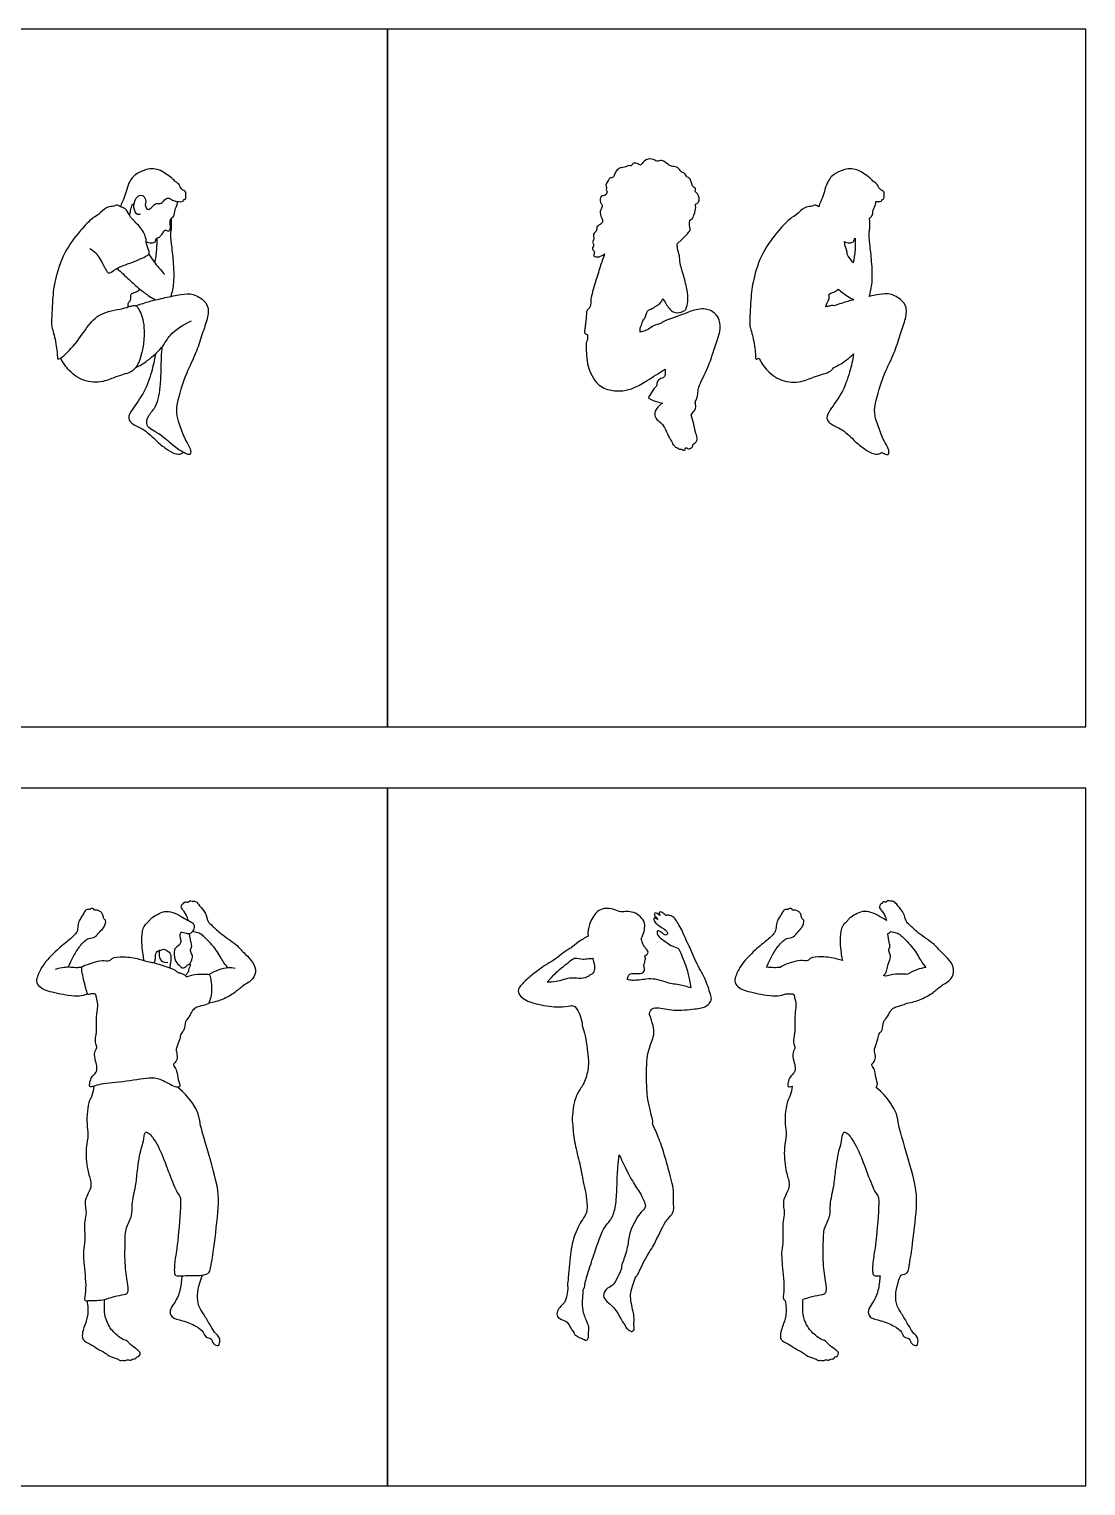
# Model space of a CAD drawing. Header units: millimetres. Extents: x 0 to 18.9, y 0.1 to 18.6.
# Drawn here: x 14.74 to 18.89, y 12.83 to 18.55 of the extents above; entities that cross this region are included whole.
import ezdxf

# ---------------------------------------------------------------- set-up
doc = ezdxf.new("R2010")
doc.units = ezdxf.units.MM
for name, color, linetype, true_color in [('AG-OUTLINE', 7, 'Continuous', 0x8000ff), ('AG-PEOPLE', 7, 'Continuous', 0x66ccff), ('X-VIEWPORT', 7, 'Continuous', 0xfb0280)]:
    doc.layers.add(name, color=color, linetype=linetype, true_color=true_color)

msp = doc.modelspace()

# ---------------------------------------------------------------- linework, layer by layer
at = {"layer": 'AG-OUTLINE'}
for points, knots in [([(17.3579, 17.8631), (17.3617, 17.8657), (17.3754, 17.8679), (17.3702, 17.9063), (17.3537, 17.9117), (17.3613, 17.9249), (17.3418, 17.9332), (17.3395, 17.9674), (17.3222, 17.9678), (17.3172, 17.987), (17.2986, 17.9887), (17.29, 18.0111), (17.2671, 18.01), (17.2515, 18.0172), (17.2256, 18.0411), (17.2065, 18.0279), (17.1874, 18.0453), (17.1557, 18.0379), (17.1425, 18.01), (17.1296, 18.0268), (17.1094, 18.0247), (17.1057, 18.0099), (17.0927, 18.0177), (17.0842, 18.0065), (17.0601, 18.0084), (17.047, 17.9951), (17.039, 17.9814), (17.0363, 17.9662), (17.0189, 17.968), (17.0151, 17.9533), (17.0016, 17.9386), (17.0108, 17.9289), (17.0044, 17.9201), (17.0131, 17.9121), (17.0049, 17.895), (16.9821, 17.8988), (16.9823, 17.869), (16.9937, 17.8608), (16.9876, 17.8424), (16.9807, 17.8347), (16.9879, 17.8102), (16.9943, 17.8003), (16.99, 17.7844), (16.9658, 17.776), (16.9741, 17.7595), (16.9506, 17.7468), (16.9632, 17.7259), (16.9491, 17.7135), (16.9615, 17.7029), (16.9482, 17.685), (16.9655, 17.6766), (16.9512, 17.6571), (16.9798, 17.6533), (16.9942, 17.6636), (17.0008, 17.6678)], [0, 0, 0, 0, 0.328765, 0.813826, 1.129203, 1.389846, 1.744844, 2.213719, 2.521904, 2.867338, 3.210061, 3.597467, 3.976726, 4.342022, 4.821957, 5.182589, 5.58308, 6.050551, 6.462927, 6.787433, 7.144842, 7.428497, 7.702739, 7.995297, 8.399585, 8.758865, 9.102775, 9.410469, 9.718557, 10.037087, 10.39807, 10.667968, 10.913835, 11.176874, 11.502611, 11.861131, 12.267133, 12.576075, 12.922428, 13.1966, 13.611489, 13.908826, 14.228042, 14.622784, 14.925845, 15.311062, 15.6844, 16.002151, 16.293092, 16.644179, 16.951478, 17.280163, 17.676123, 18.036481, 18.036481, 18.036481, 18.036481]), ([(18.0661, 17.8738), (18.0742, 17.8729), (18.0898, 17.8722), (18.0899, 17.8823), (18.1011, 17.8848), (18.097, 17.8969), (18.1022, 17.9137), (18.078, 17.9204), (18.0745, 17.9423), (18.0564, 17.9511), (18.0467, 17.9652), (18.0057, 17.9931), (17.9797, 18.003), (17.9482, 18.0024), (17.9082, 17.9869), (17.8733, 17.9559), (17.8598, 17.8907), (17.8445, 17.864), (17.843, 17.8563), (17.8421, 17.853)], [3.273855, 3.273855, 3.273855, 3.273855, 3.658823, 3.894523, 4.147403, 4.431919, 4.765466, 5.156751, 5.549389, 5.917651, 6.282201, 6.890368, 7.359033, 7.834906, 8.399204, 8.990162, 9.702008, 10.177475, 10.457793, 10.457793, 10.457793, 10.457793]), ([(18.0419, 17.8076), (18.0447, 17.8105), (18.0543, 17.817), (18.0541, 17.8407), (18.0661, 17.8617), (18.066, 17.87), (18.0661, 17.8738)], [3.7236, 3.7236, 3.7236, 3.7236, 4.005899, 4.432518, 4.859034, 5.155491, 5.155491, 5.155491, 5.155491]), ([(17.2864, 17.7067), (17.3389, 17.758), (17.3365, 17.7669), (17.332, 17.7925), (17.3369, 17.8023), (17.3464, 17.806), (17.3486, 17.8129), (17.359, 17.8377), (17.3588, 17.8543), (17.3579, 17.8631)], [5.611509, 5.611509, 5.611509, 5.611509, 6.204659, 7.084452, 7.63239, 8.144105, 8.590488, 9.466345, 10.351014, 10.351014, 10.351014, 10.351014]), ([(17.8421, 17.853), (17.8379, 17.8551), (17.8309, 17.8623), (17.8095, 17.8525), (17.785, 17.8538), (17.7553, 17.8203), (17.7296, 17.8092), (17.6807, 17.7565), (17.6175, 17.6758), (17.5833, 17.5658), (17.5744, 17.4941), (17.5706, 17.3955), (17.5706, 17.3844), (17.5875, 17.3306), (17.5942, 17.2732), (17.5937, 17.2515), (17.6026, 17.2553), (17.6074, 17.2585)], [7.499849, 7.499849, 7.499849, 7.499849, 7.81625, 8.212649, 8.642022, 9.202279, 9.666342, 10.384735, 11.288261, 12.208835, 12.997972, 13.831625, 14.131836, 14.772356, 15.469281, 15.805701, 16.065762, 16.065762, 16.065762, 16.065762]), ([(18.0406, 17.5008), (18.0457, 17.5185), (18.0547, 17.5548), (18.0507, 17.6386), (18.0431, 17.7033), (18.0379, 17.7512), (18.0434, 17.7648), (18.0425, 17.7898), (18.0419, 17.8076)], [0, 0, 0, 0, 0.700402, 1.557399, 2.343371, 2.966975, 3.337162, 3.864721, 3.864721, 3.864721, 3.864721]), ([(17.2298, 17.4925), (17.2335, 17.4858), (17.2461, 17.4634), (17.2647, 17.439), (17.2924, 17.4333), (17.3215, 17.4477), (17.3212, 17.4547), (17.3306, 17.4833), (17.325, 17.5311), (17.3103, 17.5864), (17.2952, 17.6317), (17.2964, 17.6591), (17.2858, 17.6892), (17.2863, 17.7009), (17.2864, 17.7067)], [-5.443737, -5.443737, -5.443737, -5.443737, -5.219509, -4.668421, -4.228258, -3.770704, -3.564431, -3.119732, -2.518292, -1.860367, -1.27633, -0.82762, -0.35688, 0, 0, 0, 0]), ([(17.9432, 17.7167), (17.9488, 17.713), (17.9609, 17.7088), (17.9827, 17.7139), (17.9795, 17.7249), (17.9854, 17.7302)], [0, 0, 0, 0, 0.432996, 0.844052, 1.169856, 1.169856, 1.169856, 1.169856]), ([(17.9533, 17.6667), (17.9555, 17.6781), (17.9457, 17.6952), (17.9439, 17.711), (17.9432, 17.7167)], [4.0054199, 4.0054199, 4.0054199, 4.0054199, 4.5599337, 4.8622324, 4.8622324, 4.8622324, 4.8622324]), ([(17.9854, 17.7302), (17.986, 17.7146), (17.9856, 17.6834), (17.9806, 17.6492), (17.9769, 17.6324)], [-1.225924, -1.225924, -1.225924, -1.225924, -0.628559, 0, 0, 0, 0]), ([(17.0008, 17.6678), (16.9945, 17.6508), (16.982, 17.6156), (16.9652, 17.5574), (16.9446, 17.4918), (16.9473, 17.4753), (16.9431, 17.4544), (16.929, 17.4471), (16.9305, 17.4305), (16.9248, 17.3955), (16.9248, 17.3785), (16.9192, 17.358), (16.9266, 17.3525), (16.9338, 17.3502)], [-10.786556, -10.786556, -10.786556, -10.786556, -10.156066, -9.467708, -8.773856, -8.423774, -8.049873, -7.736873, -7.403489, -6.895281, -6.52529, -6.163133, -5.833888, -5.833888, -5.833888, -5.833888]), ([(17.9769, 17.6324), (17.9756, 17.6341), (17.9658, 17.6471), (17.9596, 17.6567), (17.9533, 17.6667)], [-0.5965177, -0.5965177, -0.5965177, -0.5965177, -0.5201541, 0, 0, 0, 0]), ([(17.8701, 17.4597), (17.8729, 17.4752), (17.8811, 17.4835), (17.8839, 17.4959), (17.8795, 17.5126), (17.9032, 17.516), (17.9131, 17.5247), (17.9185, 17.5291)], [19.401243, 19.401243, 19.401243, 19.401243, 19.80646, 20.207642, 20.605822, 21.090532, 21.591951, 21.591951, 21.591951, 21.591951]), ([(17.9185, 17.5291), (17.931, 17.5186), (17.9537, 17.5012), (17.9711, 17.4916), (17.9796, 17.4873)], [1.363473, 1.363473, 1.363473, 1.363473, 1.952533, 2.422407, 2.422407, 2.422407, 2.422407]), ([(17.1406, 17.36), (17.1411, 17.3654), (17.1392, 17.3775), (17.1466, 17.3871), (17.1464, 17.3983), (17.1561, 17.4119), (17.1637, 17.4246), (17.1673, 17.4406), (17.1713, 17.4455), (17.1827, 17.4506), (17.2208, 17.4714), (17.2266, 17.4855), (17.2298, 17.4925)], [-3.367643, -3.367643, -3.367643, -3.367643, -3.054425, -2.757782, -2.481969, -2.139106, -1.798828, -1.46067, -1.260426, -0.964334, -0.408444, 0, 0, 0, 0]), ([(17.9025, 17.4635), (17.895, 17.466), (17.8836, 17.4625), (17.8746, 17.4611), (17.8701, 17.4597)], [-0.7408895, -0.7408895, -0.7408895, -0.7408895, -0.3573473, 0, 0, 0, 0]), ([(17.9796, 17.4873), (17.9699, 17.4849), (17.9573, 17.4816), (17.9201, 17.47), (17.9025, 17.4635)], [-1.088316, -1.088316, -1.088316, -1.088316, -0.655881, 0, 0, 0, 0]), ([(18.089, 16.8875), (18.0942, 16.8849), (18.0992, 16.8827), (18.1096, 16.8783), (18.1199, 16.8777), (18.1166, 16.9061), (18.0963, 16.9321), (18.0771, 16.9884), (18.0602, 17.0316), (18.0616, 17.0818), (18.0984, 17.1996), (18.1388, 17.2742), (18.1599, 17.3448), (18.1818, 17.4053), (18.1912, 17.4584), (18.164, 17.4925), (18.1167, 17.5159), (18.0699, 17.5058), (18.0531, 17.5033), (18.0406, 17.5008)], [-11.20108, -11.20108, -11.20108, -11.20108, -10.948134, -10.948134, -10.674189, -10.267626, -9.750412, -9.077856, -8.489209, -7.880687, -6.913996, -6.090306, -5.34949, -4.641611, -4.02402, -3.474289, -2.84878, -2.265547, -1.779124, -1.779124, -1.779124, -1.779124]), ([(17.3414, 17.0354), (17.353, 17.0501), (17.364, 17.0664), (17.3538, 17.0825), (17.3634, 17.0971), (17.3681, 17.1249), (17.3676, 17.1459), (17.4123, 17.2274), (17.4348, 17.3071), (17.4558, 17.3604), (17.455, 17.4081), (17.4348, 17.4375), (17.3896, 17.4586), (17.3312, 17.44), (17.2986, 17.4252), (17.2349, 17.4053), (17.2219, 17.3933), (17.2012, 17.3896), (17.1787, 17.3771), (17.1638, 17.3655), (17.1406, 17.36)], [-9.991344, -9.991344, -9.991344, -9.991344, -9.511606, -9.15201, -8.785975, -8.311889, -7.894396, -7.029175, -6.167367, -5.478992, -4.86919, -4.342034, -3.716789, -3.023015, -2.439692, -1.707914, -1.325983, -0.925124, -0.448792, 0, 0, 0, 0]), ([(16.9334, 17.3317), (16.9308, 17.3253), (16.9259, 17.3118), (16.9301, 17.276), (16.9303, 17.2347), (16.9618, 17.156), (17.018, 17.1302), (17.072, 17.1273), (17.1191, 17.1405), (17.167, 17.169), (17.2158, 17.2003), (17.2385, 17.2153)], [-7.953838, -7.953838, -7.953838, -7.953838, -7.566074, -7.068753, -6.507756, -5.741914, -5.085005, -4.466055, -3.881679, -3.225783, -2.493139, -2.493139, -2.493139, -2.493139]), ([(16.9338, 17.3502), (16.9335, 17.3452), (16.9333, 17.3395), (16.9333, 17.3325), (16.9334, 17.3317)], [-2.4104116, -2.4104116, -2.4104116, -2.4104116, -2.1189443, -2.0816111, -2.0816111, -2.0816111, -2.0816111]), ([(17.6074, 17.2585), (17.6156, 17.2404), (17.6376, 17.206), (17.7036, 17.1595), (17.7808, 17.1643), (17.8278, 17.1872), (17.8603, 17.1953), (17.8851, 17.2034), (17.8975, 17.2158), (17.9014, 17.221)], [-7.271915, -7.271915, -7.271915, -7.271915, -6.595796, -5.828667, -5.073229, -4.445506, -3.945981, -3.459084, -3.211404, -3.211404, -3.211404, -3.211404]), ([(17.9789, 17.2747), (17.9754, 17.2504), (17.9645, 17.2019), (17.9349, 17.1169), (17.8815, 17.0512), (17.8671, 17.0115), (17.9131, 16.9863), (17.9425, 16.9736), (17.9919, 16.9231), (18.0283, 16.896), (18.0672, 16.8748), (18.0827, 16.8836), (18.089, 16.8875)], [0, 0, 0, 0, 0.750621, 1.586147, 2.393869, 2.895234, 3.472183, 3.991524, 4.711351, 5.325856, 5.87691, 6.290757, 6.290757, 6.290757, 6.290757]), ([(17.9014, 17.221), (17.9174, 17.2287), (17.9387, 17.2402), (17.9684, 17.2649), (17.9789, 17.2747)], [0, 0, 0, 0, 0.638278, 1.024016, 1.024016, 1.024016, 1.024016]), ([(17.2385, 17.2153), (17.2382, 17.2114), (17.2377, 17.2034), (17.2392, 17.1941), (17.2351, 17.181), (17.2164, 17.1774), (17.2054, 17.163), (17.2065, 17.1482), (17.1932, 17.1394), (17.1778, 17.11), (17.171, 17.1021), (17.1842, 17.0934), (17.2116, 17.0846), (17.2249, 17.0818), (17.2284, 17.0812)], [-4.168052, -4.168052, -4.168052, -4.168052, -3.874511, -3.609894, -3.318633, -2.957502, -2.606836, -2.300577, -1.966306, -1.470576, -1.231662, -0.933423, -0.419637, -0.230839, -0.230839, -0.230839, -0.230839]), ([(17.2284, 17.0812), (17.2214, 17.077), (17.2092, 17.0661), (17.1951, 17.0454), (17.2001, 17.0182), (17.221, 17.0065), (17.2379, 16.9856), (17.2499, 16.9517), (17.2663, 16.9273), (17.2686, 16.9168), (17.2755, 16.9144), (17.2789, 16.9064), (17.2892, 16.9063), (17.2948, 16.8977), (17.3033, 16.9027), (17.3071, 16.8941), (17.3189, 16.8983), (17.3158, 16.9043), (17.3246, 16.9065), (17.3277, 16.8989), (17.3478, 16.9069), (17.3474, 16.9154), (17.3473, 16.919)], [0, 0, 0, 0, 0.422942, 0.842025, 1.261537, 1.667877, 2.105427, 2.626789, 3.089254, 3.349811, 3.563328, 3.800202, 4.060601, 4.310418, 4.53626, 4.764523, 5.021271, 5.199182, 5.411588, 5.6227, 5.978897, 6.26194, 6.26194, 6.26194, 6.26194]), ([(17.3473, 16.919), (17.3611, 16.9255), (17.3677, 16.9402), (17.358, 16.9627), (17.3511, 16.9989), (17.3446, 17.023), (17.3414, 17.0354)], [-2.128225, -2.128225, -2.128225, -2.128225, -1.700763, -1.215246, -0.613672, 0, 0, 0, 0]), ([(18.1882, 14.7223), (18.2075, 14.7253), (18.2448, 14.736), (18.2921, 14.7628), (18.3221, 14.7924), (18.3646, 14.8134), (18.3775, 14.8556), (18.3558, 14.8935), (18.3246, 14.9209), (18.2969, 14.9555), (18.2339, 14.9954), (18.2002, 15.0293), (18.1829, 15.0441), (18.1785, 15.0776), (18.1531, 15.1039), (18.1377, 15.1258), (18.1243, 15.1223), (18.1132, 15.1278), (18.1069, 15.1169), (18.0944, 15.1237), (18.0905, 15.1135), (18.084, 15.1122), (18.079, 15.101), (18.0837, 15.0926), (18.1022, 15.0694), (18.1066, 15.0548), (18.1086, 15.0471)], [-7.16888, -7.16888, -7.16888, -7.16888, -6.728238, -6.309655, -5.93787, -5.552178, -5.201817, -4.838607, -4.472837, -4.091838, -3.593187, -3.198613, -2.937722, -2.621812, -2.270308, -1.98984, -1.790886, -1.605597, -1.431014, -1.242768, -1.08032, -0.936555, -0.754574, -0.583329, -0.277224, 0, 0, 0, 0]), ([(17.1449, 14.9758), (17.155, 14.9963), (17.1626, 15.029), (17.1488, 15.0577), (17.1255, 15.0755), (17.1169, 15.078), (17.1127, 15.0791), (17.105, 15.0811), (17.0891, 15.0848), (17.0628, 15.0779), (17.0384, 15.0939), (16.9978, 15.0965), (16.9677, 15.0843), (16.9384, 15.0356), (16.9346, 15.0023), (16.9357, 14.9857)], [-20.912155, -20.912155, -20.912155, -20.912155, -20.50325, -20.175998, -19.865485, -19.653161, -19.653161, -19.653161, -19.363507, -19.067611, -18.754948, -18.387066, -18.058549, -17.611499, -17.257025, -17.257025, -17.257025, -17.257025]), ([(17.1769, 14.6768), (17.1771, 14.6836), (17.181, 14.6997), (17.2102, 14.708), (17.2735, 14.6903), (17.3529, 14.6992), (17.4017, 14.7061), (17.4238, 14.7349), (17.4157, 14.7593), (17.3961, 14.8236), (17.3583, 14.8812), (17.3329, 14.9525), (17.3205, 14.9666), (17.3117, 14.9994), (17.2833, 15.0456), (17.2719, 15.0623), (17.2547, 15.0673), (17.2505, 15.0691), (17.2448, 15.0687), (17.2425, 15.0665), (17.2372, 15.0719), (17.2241, 15.0801), (17.2205, 15.0821), (17.2143, 15.0793), (17.2146, 15.0743), (17.22, 15.0651), (17.2125, 15.0706), (17.202, 15.0807), (17.195, 15.0733), (17.1964, 15.0665), (17.2086, 15.0548), (17.2116, 15.0494), (17.2022, 15.056), (17.1955, 15.0601), (17.1934, 15.0498), (17.1982, 15.0409), (17.2102, 15.0284), (17.2381, 15.0125), (17.2497, 14.9993), (17.247, 14.9926), (17.2392, 14.9882), (17.2298, 14.9964), (17.2159, 15.0068), (17.2069, 15.0079), (17.2052, 14.9929), (17.2244, 14.9739), (17.2432, 14.9631), (17.2594, 14.9477), (17.2907, 14.9401), (17.2976, 14.9243), (17.3249, 14.8589), (17.3334, 14.8177), (17.3382, 14.7929), (17.3398, 14.7826)], [0, 0, 0, 0, 0.263263, 0.555076, 1.025169, 1.552899, 1.955737, 2.271337, 2.551966, 3.019254, 3.526201, 4.01814, 4.262174, 4.595468, 5.026328, 5.289301, 5.520855, 5.648507, 5.780157, 5.869846, 6.020005, 6.251559, 6.368163, 6.503764, 6.631523, 6.787599, 6.921878, 7.138914, 7.291334, 7.437686, 7.682381, 7.779357, 7.95451, 8.101609, 8.259618, 8.441752, 8.682879, 9.019029, 9.249425, 9.386389, 9.541807, 9.740296, 9.987485, 10.134647, 10.326549, 10.62502, 10.898498, 11.174502, 11.488071, 11.722805, 12.205673, 12.610455, 12.897442, 12.897442, 12.897442, 12.897442]), ([(17.637, 14.8636), (17.6414, 14.8741), (17.6513, 14.8951), (17.6727, 14.9365), (17.703, 14.9705), (17.7171, 14.9769), (17.7437, 14.9807), (17.7597, 15.0033), (17.7779, 15.0204), (17.7826, 15.0363), (17.7851, 15.0471), (17.7794, 15.052), (17.7758, 15.0544), (17.7729, 15.0696), (17.7674, 15.0793), (17.7574, 15.0867), (17.7464, 15.0888), (17.7399, 15.0861), (17.7374, 15.094), (17.7266, 15.0966), (17.7219, 15.0893), (17.7124, 15.0928), (17.7016, 15.0858), (17.6953, 15.0708), (17.6852, 15.0565), (17.6754, 15.0393), (17.6739, 15.0139), (17.6714, 15.0003), (17.6383, 14.9682), (17.5918, 14.9336), (17.5335, 14.8719), (17.5152, 14.8283), (17.5085, 14.8025), (17.5321, 14.7798), (17.5563, 14.7694), (17.6372, 14.7528), (17.6797, 14.7497), (17.7025, 14.7556), (17.7127, 14.7593)], [0, 0, 0, 0, 0.33156, 0.725956, 1.103378, 1.326811, 1.61226, 1.910571, 2.194644, 2.423723, 2.602357, 2.745413, 2.862826, 3.07898, 3.272646, 3.47139, 3.663526, 3.796958, 3.942903, 4.119436, 4.270869, 4.439302, 4.63424, 4.861209, 5.099157, 5.353762, 5.632478, 5.837686, 6.20686, 6.659513, 7.184702, 7.572564, 7.843324, 8.144343, 8.448784, 8.968802, 9.354566, 9.681914, 9.681914, 9.681914, 9.681914]), ([(18.1086, 15.0471), (18.0914, 15.056), (18.0738, 15.0693), (18.038, 15.0828), (18.0066, 15.0849), (17.959, 15.0561), (17.9547, 15.0443), (17.9364, 15.0311), (17.9221, 14.9935), (17.9296, 14.913), (17.9335, 14.8979), (17.9353, 14.8901)], [-3.097512, -3.097512, -3.097512, -3.097512, -2.758859, -2.400553, -2.060759, -1.636113, -1.433247, -1.175585, -0.804716, -0.286573, 0, 0, 0, 0]), ([(18.1134, 14.9951), (18.114, 14.9953), (18.1181, 14.9967), (18.122, 15.0003), (18.1247, 15.0042)], [-4.0292154, -4.0292154, -4.0292154, -4.0292154, -3.9989182, -3.8091331, -3.8091331, -3.8091331, -3.8091331]), ([(18.1247, 15.0042), (18.1287, 15.0035), (18.1363, 15.0017), (18.1572, 14.9963), (18.1699, 14.9834), (18.216, 14.9405), (18.242, 14.8883), (18.2561, 14.871), (18.2626, 14.8625)], [-1.912211, -1.912211, -1.912211, -1.912211, -1.712188, -1.455507, -1.212663, -0.761988, -0.322538, 0, 0, 0, 0]), ([(16.9357, 14.9857), (16.9235, 14.9791), (16.8936, 14.9621), (16.8716, 14.94), (16.8542, 14.9341), (16.8216, 14.9063), (16.7987, 14.8902)], [-4.942128, -4.942128, -4.942128, -4.942128, -4.591894, -4.255164, -4.008615, -3.531024, -3.531024, -3.531024, -3.531024]), ([(17.0906, 14.8154), (17.0907, 14.8205), (17.0943, 14.8303), (17.1019, 14.8405), (17.1267, 14.8385), (17.155, 14.838), (17.1596, 14.8603), (17.1521, 14.871), (17.1603, 14.8822), (17.1574, 14.888), (17.1634, 14.8969), (17.159, 14.9029), (17.1588, 14.9103), (17.1668, 14.9133), (17.1719, 14.9187), (17.1713, 14.9272), (17.1649, 14.9342), (17.1582, 14.9448), (17.1491, 14.9549), (17.1477, 14.9658), (17.1449, 14.9758)], [0, 0, 0, 0, 0.236361, 0.436456, 0.734617, 1.042361, 1.296789, 1.507097, 1.712212, 1.858148, 2.040757, 2.198797, 2.348432, 2.516911, 2.677552, 2.843059, 3.02702, 3.241397, 3.466277, 3.692841, 3.692841, 3.692841, 3.692841]), ([(18.1146, 14.8761), (18.1273, 14.9044), (18.1229, 14.9115), (18.1163, 14.9282), (18.1173, 14.9359), (18.1221, 14.9427), (18.1215, 14.9525), (18.1167, 14.9697), (18.1152, 14.9809), (18.1134, 14.9951)], [0, 0, 0, 0, 0.335993, 0.740441, 1.001464, 1.264519, 1.558662, 1.966819, 2.359966, 2.359966, 2.359966, 2.359966]), ([(16.7987, 14.8902), (16.7773, 14.8778), (16.7361, 14.85), (16.701, 14.8221), (16.6655, 14.7887), (16.6581, 14.7654), (16.6796, 14.7357), (16.7411, 14.716), (16.8197, 14.7039), (16.8648, 14.713), (16.8866, 14.7132), (16.906, 14.6713), (16.9105, 14.6537), (16.9122, 14.6439)], [-4.196143, -4.196143, -4.196143, -4.196143, -3.704909, -3.30317, -2.906371, -2.640091, -2.318434, -1.850569, -1.323272, -0.937247, -0.691845, -0.316738, 0, 0, 0, 0]), ([(16.7756, 14.8048), (16.7782, 14.8079), (16.7905, 14.822), (16.8142, 14.8488), (16.8705, 14.8919), (16.8843, 14.9022), (16.9152, 14.8933), (16.9355, 14.8981), (16.948, 14.8985), (16.9541, 14.8991)], [-12.721601, -12.721601, -12.721601, -12.721601, -12.610455, -12.205673, -11.722805, -11.488071, -11.174502, -10.898498, -10.682575, -10.682575, -10.682575, -10.682575]), ([(16.9541, 14.8991), (16.9554, 14.8942), (16.9603, 14.8761), (16.9631, 14.859), (16.9548, 14.8336), (16.9361, 14.8321), (16.9393, 14.8288)], [-16.709706, -16.709706, -16.709706, -16.709706, -16.593233, -16.246415, -15.9309, -15.674853, -15.674853, -15.674853, -15.674853]), ([(17.9353, 14.8901), (17.9288, 14.8919), (17.903, 14.8991), (17.8579, 14.9075), (17.8074, 14.9023), (17.8009, 14.8862), (17.767, 14.8924), (17.7371, 14.8836), (17.7025, 14.872), (17.6902, 14.8632)], [0.453622, 0.453622, 0.453622, 0.453622, 0.635372, 1.115136, 1.531572, 1.748597, 2.081204, 2.449068, 2.847382, 2.847382, 2.847382, 2.847382]), ([(17.6902, 14.8632), (17.6823, 14.8623), (17.6667, 14.861), (17.6482, 14.8631), (17.637, 14.8636)], [0, 0, 0, 0, 0.3038452, 0.6197223, 0.6197223, 0.6197223, 0.6197223]), ([(18.097, 14.831), (18.1004, 14.8338), (18.106, 14.841), (18.1089, 14.8479), (18.1096, 14.8589), (18.1137, 14.8654), (18.1146, 14.8761)], [-7.934869, -7.934869, -7.934869, -7.934869, -7.678674, -7.4884309, -7.2635846, -7.0239446, -7.0239446, -7.0239446, -7.0239446]), ([(18.1895, 14.835), (18.1809, 14.8374), (18.172, 14.8351), (18.1337, 14.8388), (18.1049, 14.8261), (18.097, 14.831)], [17.120472, 17.120472, 17.120472, 17.120472, 17.366552, 17.849666, 18.283559, 18.283559, 18.283559, 18.283559]), ([(18.2626, 14.8625), (18.2517, 14.8613), (18.2245, 14.8544), (18.2013, 14.8427), (18.1895, 14.835)], [-0.6985839, -0.6985839, -0.6985839, -0.6985839, -0.372697, 0, 0, 0, 0]), ([(16.9393, 14.8288), (16.9295, 14.8241), (16.9075, 14.8152), (16.8689, 14.8269), (16.8136, 14.8045), (16.7862, 14.8049), (16.7756, 14.8048)], [-2.148205, -2.148205, -2.148205, -2.148205, -1.81689, -1.45541, -1.001882, -0.689794, -0.689794, -0.689794, -0.689794]), ([(17.3398, 14.7826), (17.3262, 14.7869), (17.2938, 14.7964), (17.2657, 14.7971), (17.2385, 14.8063), (17.1993, 14.8183), (17.1652, 14.818), (17.1151, 14.8096), (17.0966, 14.8136), (17.0906, 14.8154)], [-2.474601, -2.474601, -2.474601, -2.474601, -2.074134, -1.765436, -1.456975, -1.090769, -0.742875, -0.31513, -0.104216, -0.104216, -0.104216, -0.104216]), ([(17.7127, 14.7593), (17.727, 14.7588), (17.7353, 14.7606), (17.7453, 14.7582), (17.747, 14.7433), (17.7541, 14.7175), (17.7508, 14.6965), (17.7462, 14.6585), (17.7493, 14.6099), (17.7445, 14.5955), (17.7415, 14.5619), (17.7526, 14.548), (17.7361, 14.5282), (17.744, 14.4945), (17.7508, 14.4707), (17.7482, 14.4484), (17.727, 14.4336), (17.7222, 14.4121), (17.7178, 14.3912), (17.7296, 14.3938), (17.7374, 14.396)], [3.769466, 3.769466, 3.769466, 3.769466, 3.985229, 4.16066, 4.379209, 4.687454, 4.960216, 5.335156, 5.745075, 5.987571, 6.322355, 6.554879, 6.830046, 7.175464, 7.476789, 7.744001, 8.037938, 8.323897, 8.55892, 8.785067, 8.785067, 8.785067, 8.785067]), ([(18.0677, 14.3916), (18.0762, 14.4012), (18.0655, 14.4239), (18.0654, 14.4545), (18.0534, 14.4727), (18.0478, 14.4831), (18.0586, 14.4893), (18.0679, 14.5086), (18.0603, 14.5329), (18.0616, 14.5501), (18.0765, 14.5814), (18.0771, 14.6035), (18.0952, 14.6153), (18.0935, 14.652), (18.1097, 14.663), (18.1212, 14.6896), (18.1343, 14.7037), (18.15, 14.7095), (18.1748, 14.7157), (18.1882, 14.7223)], [11.13365, 11.13365, 11.13365, 11.13365, 11.45019, 11.793989, 12.072923, 12.25527, 12.447512, 12.719919, 13.016208, 13.266871, 13.618765, 13.894212, 14.157463, 14.501123, 14.763322, 15.083718, 15.342911, 15.598452, 15.946515, 15.946515, 15.946515, 15.946515]), ([(17.1887, 14.2494), (17.192, 14.2562), (17.1859, 14.2749), (17.1655, 14.3584), (17.1662, 14.4273), (17.1647, 14.5288), (17.1949, 14.5874), (17.1952, 14.6246), (17.1833, 14.6611), (17.1777, 14.6773), (17.1769, 14.6768)], [7.185012, 7.185012, 7.185012, 7.185012, 7.449211, 8.004097, 8.527299, 9.12903, 9.611011, 9.97118, 10.357519, 10.577273, 10.577273, 10.577273, 10.577273]), ([(16.9122, 14.6439), (16.9112, 14.6321), (16.9233, 14.6131), (16.9362, 14.5174), (16.9391, 14.4755), (16.9249, 14.4122), (16.8977, 14.376), (16.8781, 14.3347), (16.8714, 14.2621), (16.8754, 14.2431)], [1.637098, 1.637098, 1.637098, 1.637098, 1.954894, 2.581485, 3.021908, 3.522362, 3.946817, 4.400284, 4.979793, 4.979793, 4.979793, 4.979793]), ([(17.7374, 14.396), (17.7364, 14.3838), (17.7313, 14.3589), (17.7189, 14.34), (17.7106, 14.2962), (17.7085, 14.2478), (17.7177, 14.203), (17.7034, 14.1539), (17.7096, 14.0675), (17.7269, 14.0221), (17.7265, 13.9904), (17.6954, 13.9454), (17.7109, 13.8968), (17.6977, 13.867), (17.7041, 13.7896), (17.6945, 13.7493), (17.6979, 13.6925), (17.7102, 13.5955), (17.6985, 13.5598), (17.7098, 13.553)], [0.009023, 0.009023, 0.009023, 0.009023, 0.36127, 0.642556, 1.028375, 1.44436, 1.832673, 2.253796, 2.80225, 3.21034, 3.52855, 3.951424, 4.351085, 4.687092, 5.196965, 5.578315, 6.020948, 6.618869, 6.968179, 6.968179, 6.968179, 6.968179]), ([(18.1641, 13.6538), (18.1761, 13.6554), (18.1939, 13.6614), (18.1963, 13.6892), (18.2049, 13.725), (18.23, 13.9332), (18.2271, 14.0031), (18.155, 14.2382), (18.1512, 14.3187), (18.0827, 14.3787), (18.0677, 14.3916)], [17.298772, 17.298772, 17.298772, 17.298772, 17.603877, 17.899807, 18.262212, 18.682537, 19.180986, 19.578931, 19.93331, 22.533423, 22.533423, 22.533423, 22.533423]), ([(16.8754, 14.2431), (16.8771, 14.2182), (16.8821, 14.1684), (16.9045, 14.0925), (16.9158, 14.0207), (16.9281, 13.9771), (16.9324, 13.9272), (16.9314, 13.8959), (16.911, 13.8711), (16.8762, 13.8028), (16.8644, 13.7278), (16.8576, 13.6304), (16.8535, 13.612), (16.8565, 13.6073)], [0, 0, 0, 0, 0.509927, 1.038788, 1.538612, 1.939394, 2.353703, 2.672633, 2.996566, 3.501103, 4.041872, 4.623313, 4.868941, 4.868941, 4.868941, 4.868941]), ([(17.1234, 13.6485), (17.1284, 13.6498), (17.1326, 13.6609), (17.1684, 13.7355), (17.1973, 13.7709), (17.2352, 13.8652), (17.2661, 13.8895), (17.2749, 13.9154), (17.2689, 13.9516), (17.2743, 13.988), (17.2516, 14.0704), (17.2271, 14.1592), (17.2008, 14.2218), (17.1927, 14.2406), (17.1887, 14.2494)], [5.931578, 5.931578, 5.931578, 5.931578, 6.137549, 6.656764, 7.089203, 7.665711, 8.027915, 8.316703, 8.661786, 9.014075, 9.548391, 10.128133, 10.601292, 10.916263, 10.916263, 10.916263, 10.916263]), ([(17.7802, 13.5584), (17.7932, 13.5615), (17.8167, 13.5712), (17.8555, 13.5764), (17.8737, 13.5831), (17.8718, 13.6186), (17.8576, 13.6912), (17.8605, 13.7783), (17.86, 13.839), (17.8908, 13.8876), (17.8837, 13.9316), (17.9036, 14.0052), (17.9067, 14.0612), (17.9212, 14.1499), (17.9326, 14.1743), (17.9362, 14.2285), (17.9915, 14.1777), (18.0298, 14.0546), (18.0678, 13.9686), (18.082, 13.9599), (18.0661, 13.7632), (18.0555, 13.7213), (18.0517, 13.6645), (18.0576, 13.65), (18.0723, 13.6506), (18.083, 13.651)], [7.532966, 7.532966, 7.532966, 7.532966, 7.857814, 8.22601, 8.451585, 8.764299, 9.268614, 9.812835, 10.260283, 10.67692, 11.056996, 11.547833, 12.003007, 12.541508, 12.835909, 13.098657, 13.446707, 14.451436, 14.92314, 15.114982, 15.43301, 15.836121, 16.265604, 16.465184, 16.72933, 16.72933, 16.72933, 16.72933]), ([(16.9175, 13.5993), (16.9223, 13.6025), (16.9225, 13.6201), (16.9406, 13.6809), (16.9648, 13.7509), (16.9923, 13.834), (17.0168, 13.8617), (17.0306, 13.8766), (17.0467, 13.9284), (17.0492, 13.9971), (17.0518, 14.0777), (17.0556, 14.1099), (17.0576, 14.1258)], [5.497756, 5.497756, 5.497756, 5.497756, 5.737244, 6.203327, 6.731872, 7.280686, 7.625426, 7.880373, 8.298825, 8.801887, 9.327956, 9.736578, 9.736578, 9.736578, 9.736578]), ([(17.0576, 14.1258), (17.0592, 14.1229), (17.0727, 14.0973), (17.1027, 14.0294), (17.1378, 13.9828), (17.1543, 13.9478), (17.1634, 13.9262), (17.1552, 13.91), (17.1359, 13.8961), (17.0963, 13.8242), (17.0942, 13.7736), (17.0764, 13.7121), (17.0658, 13.6901), (17.0671, 13.6797)], [1.048736, 1.048736, 1.048736, 1.048736, 1.127327, 1.705998, 2.16658, 2.52932, 2.804335, 3.033544, 3.319672, 3.843179, 4.283144, 4.754552, 5.06659, 5.06659, 5.06659, 5.06659]), ([(17.0671, 13.6797), (17.0628, 13.6678), (17.0521, 13.6461), (17.0338, 13.6088), (17.0044, 13.6016), (16.9919, 13.5707), (17.0097, 13.5481), (17.038, 13.5286), (17.0595, 13.4926), (17.07, 13.4707), (17.0827, 13.4543), (17.0857, 13.4447), (17.1018, 13.4337), (17.1074, 13.4311), (17.1185, 13.4373), (17.1146, 13.4589), (17.1182, 13.4921), (17.1099, 13.5173), (17.1038, 13.5539), (17.1007, 13.5833), (17.1135, 13.6189), (17.1197, 13.6386), (17.1234, 13.6485)], [0, 0, 0, 0, 0.357207, 0.720173, 1.027109, 1.331337, 1.625381, 1.969672, 2.343254, 2.635156, 2.889857, 3.077452, 3.326632, 3.467966, 3.644585, 3.906235, 4.24222, 4.544497, 4.894419, 5.212196, 5.56328, 5.890136, 5.890136, 5.890136, 5.890136]), ([(18.083, 13.651), (18.0825, 13.6425), (18.0797, 13.6154), (18.0721, 13.575), (18.0522, 13.5416), (18.0328, 13.5161), (18.041, 13.4841), (18.0877, 13.475), (18.138, 13.4556), (18.1689, 13.4315), (18.1738, 13.4075), (18.202, 13.4069), (18.2025, 13.3821), (18.2269, 13.3737), (18.2297, 13.3831), (18.235, 13.4028), (18.2228, 13.4174), (18.2106, 13.4294), (18.1905, 13.4626), (18.1685, 13.5022), (18.147, 13.5317), (18.1423, 13.5777), (18.1495, 13.6136), (18.1603, 13.6437), (18.1641, 13.6538)], [0.262357, 0.262357, 0.262357, 0.262357, 0.450313, 0.865319, 1.223323, 1.540282, 1.831225, 2.215345, 2.649088, 3.000934, 3.262784, 3.529723, 3.792434, 4.049263, 4.203798, 4.457382, 4.69786, 4.934911, 5.291338, 5.684637, 6.028609, 6.410882, 6.832983, 7.059971, 7.059971, 7.059971, 7.059971]), ([(16.8565, 13.6073), (16.8564, 13.5964), (16.8533, 13.575), (16.8454, 13.5446), (16.8231, 13.5281), (16.8117, 13.5071), (16.815, 13.4834), (16.8466, 13.4748), (16.86, 13.4624), (16.8709, 13.4384), (16.8774, 13.4329), (16.8811, 13.423), (16.8849, 13.417), (16.893, 13.4143), (16.8963, 13.41), (16.9008, 13.4075), (16.9164, 13.4026), (16.9231, 13.3976), (16.934, 13.3976), (16.938, 13.4105), (16.9378, 13.4367), (16.9393, 13.4548), (16.926, 13.4776), (16.9122, 13.5237), (16.9148, 13.5622), (16.9161, 13.5872), (16.9175, 13.5993)], [0, 0, 0, 0, 0.33291, 0.652216, 0.952995, 1.230986, 1.489285, 1.804668, 2.060239, 2.350651, 2.521801, 2.703732, 2.857969, 3.023488, 3.15284, 3.284555, 3.516858, 3.691026, 3.859588, 4.057638, 4.357618, 4.601978, 4.893372, 5.295343, 5.65936, 6.011578, 6.011578, 6.011578, 6.011578]), ([(17.7098, 13.553), (17.714, 13.534), (17.7159, 13.4952), (17.7006, 13.4547), (17.6925, 13.4309), (17.6887, 13.3961), (17.7251, 13.3839), (17.7485, 13.3641), (17.7832, 13.3487), (17.7971, 13.3318), (17.8288, 13.3276), (17.8401, 13.3156), (17.8491, 13.3202), (17.8626, 13.3156), (17.8671, 13.3236), (17.8832, 13.317), (17.8887, 13.3249), (17.9007, 13.3227), (17.9059, 13.3335), (17.9166, 13.3348), (17.9213, 13.3469), (17.9142, 13.356), (17.9005, 13.3656), (17.8751, 13.3847), (17.8691, 13.3962), (17.8475, 13.3994), (17.8096, 13.4341), (17.7984, 13.45), (17.7795, 13.4869), (17.7789, 13.5302), (17.7794, 13.5491), (17.7802, 13.5584)], [0, 0, 0, 0, 0.440359, 0.813426, 1.107176, 1.417223, 1.74896, 2.078235, 2.42556, 2.694242, 3.012292, 3.229722, 3.399331, 3.603198, 3.754463, 3.973931, 4.136778, 4.320477, 4.504839, 4.685095, 4.872614, 5.054245, 5.296502, 5.620185, 5.817433, 6.075183, 6.482499, 6.747347, 7.108559, 7.489109, 7.793989, 7.793989, 7.793989, 7.793989])]:
    msp.add_open_spline(points, degree=3, knots=knots, dxfattribs=at)
at = {"layer": 'AG-PEOPLE'}
for points, knots in [([(15.1957, 17.8609), (15.1986, 17.8472), (15.2081, 17.8382), (15.2238, 17.8527), (15.2387, 17.8702), (15.2608, 17.8625), (15.27, 17.8817), (15.2887, 17.8905), (15.303, 17.8775), (15.3187, 17.8737), (15.3466, 17.8717), (15.3467, 17.8823), (15.3579, 17.8848), (15.3538, 17.8969), (15.359, 17.9137), (15.3348, 17.9204), (15.3313, 17.9423), (15.3132, 17.9511), (15.3035, 17.9652), (15.2625, 17.9931), (15.2365, 18.003), (15.205, 18.0024), (15.165, 17.9869), (15.1301, 17.9559), (15.1166, 17.8907), (15.1013, 17.864), (15.0998, 17.8563), (15.0989, 17.853)], [0, 0, 0, 0, 0.332033, 0.717886, 1.139025, 1.523366, 1.908479, 2.287928, 2.653893, 3.034219, 3.47627, 3.718299, 3.977969, 4.270124, 4.612627, 5.014419, 5.417598, 5.795748, 6.170087, 6.794583, 7.275831, 7.764481, 8.34393, 8.950756, 9.681716, 10.169948, 10.457793, 10.457793, 10.457793, 10.457793]), ([(15.1335, 17.821), (15.1352, 17.8248), (15.1389, 17.8322), (15.1396, 17.853), (15.1479, 17.8626), (15.1524, 17.8668)], [0, 0, 0, 0, 0.306214, 0.694714, 1.069713, 1.069713, 1.069713, 1.069713]), ([(15.1764, 17.8241), (15.1728, 17.8231), (15.1626, 17.8189), (15.1463, 17.8511), (15.1574, 17.888), (15.1782, 17.9031), (15.1986, 17.8888), (15.1985, 17.8693), (15.1957, 17.8609)], [0, 0, 0, 0, 0.294346, 0.771823, 1.31338, 1.715369, 2.100674, 2.551683, 2.551683, 2.551683, 2.551683]), ([(15.2, 17.7167), (15.2056, 17.713), (15.2177, 17.7088), (15.2395, 17.7139), (15.2347, 17.7304), (15.2537, 17.7317), (15.2584, 17.7437), (15.2661, 17.7471), (15.2712, 17.7662), (15.2871, 17.754), (15.2965, 17.7653), (15.2934, 17.79), (15.2947, 17.8066), (15.3111, 17.8157), (15.3109, 17.8407), (15.3229, 17.8617), (15.3228, 17.87), (15.3229, 17.8738)], [0, 0, 0, 0, 0.389417, 0.759102, 1.052116, 1.389071, 1.685123, 1.938148, 2.270893, 2.59363, 2.875663, 3.313927, 3.660339, 4.005899, 4.432518, 4.859034, 5.155491, 5.155491, 5.155491, 5.155491]), ([(14.9776, 17.689), (14.9866, 17.6838), (15.0051, 17.6727), (15.031, 17.6254), (15.0447, 17.5974), (15.055, 17.5887), (15.0818, 17.6133), (15.1429, 17.6327), (15.1996, 17.6577), (15.2168, 17.6701), (15.1992, 17.7009), (15.201, 17.7341), (15.1766, 17.7758), (15.139, 17.8088), (15.1342, 17.8204), (15.1192, 17.848), (15.0986, 17.8512), (15.0877, 17.8623), (15.0663, 17.8525), (15.0418, 17.8538), (15.0121, 17.8203), (14.9864, 17.8092), (14.9375, 17.7565), (14.8743, 17.6758), (14.8401, 17.5658), (14.8312, 17.4941), (14.8274, 17.3955), (14.8274, 17.3844), (14.8443, 17.3306), (14.851, 17.2732), (14.8505, 17.2484), (14.8818, 17.27), (14.9389, 17.3326), (14.982, 17.4059), (15.0423, 17.4462), (15.131, 17.4537), (15.1297, 17.4675), (15.1272, 17.4727), (15.1379, 17.4835), (15.1407, 17.4959), (15.1363, 17.5126), (15.16, 17.516), (15.1699, 17.5247), (15.1753, 17.5291)], [0, 0, 0, 0, 0.488849, 1.132384, 1.621165, 1.880107, 2.359785, 3.089135, 3.779932, 4.124035, 4.601783, 5.107721, 5.717884, 6.322702, 6.640519, 7.109075, 7.499849, 7.81625, 8.212649, 8.642022, 9.202279, 9.666342, 10.384735, 11.288261, 12.208835, 12.997972, 13.831625, 14.131836, 14.772356, 15.469281, 15.805701, 16.248202, 17.073354, 17.879751, 18.642395, 19.418703, 19.65653, 19.849578, 20.171866, 20.490945, 20.807637, 21.193149, 21.591951, 21.591951, 21.591951, 21.591951]), ([(15.2974, 17.5008), (15.3025, 17.5185), (15.3115, 17.5548), (15.3075, 17.6386), (15.2999, 17.7033), (15.2947, 17.7512), (15.3002, 17.7648), (15.2993, 17.7898), (15.2987, 17.8076)], [0, 0, 0, 0, 0.700402, 1.557399, 2.343371, 2.966975, 3.337162, 3.864721, 3.864721, 3.864721, 3.864721]), ([(15.2337, 17.6324), (15.2374, 17.6492), (15.2424, 17.6834), (15.2428, 17.7146), (15.2422, 17.7302)], [0, 0, 0, 0, 0.628559, 1.225924, 1.225924, 1.225924, 1.225924]), ([(15.2101, 17.6667), (15.2164, 17.6567), (15.2292, 17.6369), (15.2573, 17.6027), (15.2727, 17.587)], [0, 0, 0, 0, 0.520154, 1.230907, 1.230907, 1.230907, 1.230907]), ([(15.0851, 17.6108), (15.1008, 17.5961), (15.1323, 17.5675), (15.1737, 17.5295), (15.2105, 17.5012), (15.2279, 17.4916), (15.2364, 17.4873)], [0, 0, 0, 0, 0.701879, 1.363473, 1.952533, 2.422407, 2.422407, 2.422407, 2.422407]), ([(15.1269, 17.4597), (15.1314, 17.4611), (15.1404, 17.4625), (15.1588, 17.4681), (15.1758, 17.4452), (15.1998, 17.3789), (15.1817, 17.2532), (15.1498, 17.206), (15.1171, 17.1953), (15.0846, 17.1872), (15.0376, 17.1643), (14.9604, 17.1595), (14.8944, 17.206), (14.8724, 17.2404), (14.8642, 17.2585)], [0, 0, 0, 0, 0.328192, 0.680442, 1.098506, 1.832117, 2.820397, 3.459084, 3.945981, 4.445506, 5.073229, 5.828667, 6.595796, 7.271915, 7.271915, 7.271915, 7.271915]), ([(15.1593, 17.4635), (15.1769, 17.47), (15.2141, 17.4816), (15.2347, 17.4871), (15.299, 17.5016), (15.3267, 17.5058), (15.3735, 17.5159), (15.4208, 17.4925), (15.448, 17.4584), (15.4386, 17.4053), (15.4167, 17.3448), (15.3956, 17.2742), (15.3552, 17.1996), (15.3184, 17.0818), (15.317, 17.0316), (15.3339, 16.9884), (15.3531, 16.9321), (15.3734, 16.9061), (15.3767, 16.8777), (15.3664, 16.8783), (15.3492, 16.8856), (15.3204, 16.8989), (15.2537, 16.9633), (15.1939, 16.9877), (15.2077, 17.0359), (15.2444, 17.0676), (15.2584, 17.1583), (15.2587, 17.2598), (15.2616, 17.2889), (15.2628, 17.3031)], [0, 0, 0, 0, 0.655881, 1.088316, 1.779124, 2.265547, 2.84878, 3.474289, 4.02402, 4.641611, 5.34949, 6.090306, 6.913996, 7.880687, 8.489209, 9.077856, 9.750412, 10.267626, 10.674189, 10.948134, 10.948134, 11.547892, 12.394898, 13.053748, 13.588851, 14.185176, 15.018652, 15.903309, 16.473089, 16.473089, 16.473089, 16.473089]), ([(15.1582, 17.221), (15.1742, 17.2287), (15.2043, 17.2449), (15.271, 17.3059), (15.2888, 17.3513), (15.3466, 17.3924), (15.3777, 17.4046)], [0, 0, 0, 0, 0.638278, 1.445551, 2.067392, 2.942422, 2.942422, 2.942422, 2.942422]), ([(15.2357, 17.2747), (15.2322, 17.2504), (15.2213, 17.2019), (15.1917, 17.1169), (15.1383, 17.0512), (15.1239, 17.0115), (15.1699, 16.9863), (15.1993, 16.9736), (15.2487, 16.9231), (15.2851, 16.896), (15.324, 16.8748), (15.3395, 16.8836), (15.3458, 16.8875)], [0, 0, 0, 0, 0.750621, 1.586147, 2.393869, 2.895234, 3.472183, 3.991524, 4.711351, 5.325856, 5.87691, 6.290757, 6.290757, 6.290757, 6.290757]), ([(15.3654, 15.0471), (15.3634, 15.0548), (15.359, 15.0694), (15.3405, 15.0926), (15.3358, 15.101), (15.3408, 15.1122), (15.3473, 15.1135), (15.3512, 15.1237), (15.3637, 15.1169), (15.37, 15.1278), (15.3811, 15.1223), (15.3945, 15.1258), (15.4099, 15.1039), (15.4353, 15.0776), (15.4397, 15.0441), (15.457, 15.0293), (15.4907, 14.9954), (15.5537, 14.9555), (15.5814, 14.9209), (15.6126, 14.8935), (15.6343, 14.8556), (15.6214, 14.8134), (15.5789, 14.7924), (15.5489, 14.7628), (15.5016, 14.736), (15.4643, 14.7253), (15.445, 14.7223)], [0, 0, 0, 0, 0.277224, 0.583329, 0.754574, 0.936555, 1.08032, 1.242768, 1.431014, 1.605597, 1.790886, 1.98984, 2.270308, 2.621812, 2.937722, 3.198613, 3.593187, 4.091838, 4.472837, 4.838607, 5.201817, 5.552178, 5.93787, 6.309655, 6.728238, 7.16888, 7.16888, 7.16888, 7.16888]), ([(14.8938, 14.8636), (14.8982, 14.8741), (14.9081, 14.8951), (14.9295, 14.9365), (14.9598, 14.9705), (14.9739, 14.9769), (15.0005, 14.9807), (15.0165, 15.0033), (15.0347, 15.0204), (15.0394, 15.0363), (15.0419, 15.0471), (15.0362, 15.052), (15.0326, 15.0544), (15.0297, 15.0696), (15.0242, 15.0793), (15.0142, 15.0867), (15.0032, 15.0888), (14.9967, 15.0861), (14.9942, 15.094), (14.9834, 15.0966), (14.9787, 15.0893), (14.9692, 15.0928), (14.9584, 15.0858), (14.9521, 15.0708), (14.942, 15.0565), (14.9322, 15.0393), (14.9307, 15.0139), (14.9282, 15.0003), (14.8951, 14.9682), (14.8486, 14.9336), (14.7903, 14.8719), (14.772, 14.8283), (14.7653, 14.8025), (14.7889, 14.7798), (14.8131, 14.7694), (14.894, 14.7528), (14.9365, 14.7497), (14.9593, 14.7556), (14.9695, 14.7593)], [0, 0, 0, 0, 0.33156, 0.725956, 1.103378, 1.326811, 1.61226, 1.910571, 2.194644, 2.423723, 2.602357, 2.745413, 2.862826, 3.07898, 3.272646, 3.47139, 3.663526, 3.796958, 3.942903, 4.119436, 4.270869, 4.439302, 4.63424, 4.861209, 5.099157, 5.353762, 5.632478, 5.837686, 6.20686, 6.659513, 7.184702, 7.572564, 7.843324, 8.144343, 8.448784, 8.968802, 9.354566, 9.681914, 9.681914, 9.681914, 9.681914]), ([(15.1921, 14.8901), (15.1903, 14.8979), (15.1864, 14.913), (15.1789, 14.9935), (15.1932, 15.0311), (15.2115, 15.0443), (15.2158, 15.0561), (15.2634, 15.0849), (15.2948, 15.0828), (15.3306, 15.0693), (15.356, 15.0502), (15.3828, 15.0402), (15.3907, 15.0242), (15.3841, 15.0058), (15.3723, 14.9935), (15.358, 14.9951), (15.3339, 15.0044), (15.3307, 14.988), (15.335, 14.9709), (15.337, 14.9556), (15.3151, 14.9404), (15.3086, 14.9326), (15.3097, 14.8895), (15.3273, 14.8726), (15.3451, 14.8572), (15.3554, 14.866), (15.3622, 14.8729), (15.3741, 14.8784), (15.3721, 14.868), (15.3664, 14.8589), (15.3657, 14.8479), (15.3628, 14.841), (15.3572, 14.8338), (15.3538, 14.831)], [0, 0, 0, 0, 0.278463, 0.78194, 1.142313, 1.392683, 1.589808, 2.002435, 2.332612, 2.680778, 3.009845, 3.309978, 3.531841, 3.775055, 3.998918, 4.217658, 4.486827, 4.67863, 4.920721, 5.132607, 5.412045, 5.596797, 5.949566, 6.24122, 6.497721, 6.683854, 6.87461, 7.048601, 7.194405, 7.389202, 7.571973, 7.726616, 7.934869, 7.934869, 7.934869, 7.934869]), ([(15.5194, 14.8625), (15.5129, 14.871), (15.4988, 14.8883), (15.4728, 14.9405), (15.4267, 14.9834), (15.414, 14.9963), (15.3931, 15.0017), (15.3855, 15.0035), (15.3815, 15.0042)], [0, 0, 0, 0, 0.322538, 0.761988, 1.212663, 1.455507, 1.712188, 1.912211, 1.912211, 1.912211, 1.912211]), ([(15.3714, 14.8761), (15.3841, 14.9044), (15.3797, 14.9115), (15.3731, 14.9282), (15.3741, 14.9359), (15.3789, 14.9427), (15.3783, 14.9525), (15.3735, 14.9697), (15.372, 14.9809), (15.3702, 14.9951)], [0, 0, 0, 0, 0.335993, 0.740441, 1.001464, 1.264519, 1.558662, 1.966819, 2.359966, 2.359966, 2.359966, 2.359966]), ([(15.2307, 14.8808), (15.224, 14.8823), (15.2126, 14.8837), (15.1691, 14.8974), (15.1147, 14.9075), (15.0642, 14.9023), (15.0577, 14.8862), (15.0238, 14.8924), (14.9939, 14.8836), (14.952, 14.8696), (14.9454, 14.8634), (14.9478, 14.8376), (14.9634, 14.7775), (14.9697, 14.7544), (14.9802, 14.7581), (14.9921, 14.7606), (15.0021, 14.7582), (15.0038, 14.7433), (15.0109, 14.7175), (15.0076, 14.6965), (15.003, 14.6585), (15.0061, 14.6099), (15.0013, 14.5955), (14.9983, 14.5619), (15.0094, 14.548), (14.9929, 14.5282), (15.0008, 14.4945), (15.0076, 14.4707), (15.005, 14.4484), (14.9838, 14.4336), (14.979, 14.4121), (14.9746, 14.3912), (14.9952, 14.3957), (15.0251, 14.4075), (15.1227, 14.4124), (15.2203, 14.4333), (15.2638, 14.4209), (15.3156, 14.3884), (15.3366, 14.3937), (15.3223, 14.4239), (15.3222, 14.4545), (15.3102, 14.4727), (15.3046, 14.4831), (15.3154, 14.4893), (15.3247, 14.5086), (15.3171, 14.5329), (15.3184, 14.5501), (15.3333, 14.5814), (15.3339, 14.6035), (15.352, 14.6153), (15.3503, 14.652), (15.3665, 14.663), (15.378, 14.6896), (15.3911, 14.7037), (15.4068, 14.7095), (15.4388, 14.7175), (15.4464, 14.7221), (15.452, 14.741), (15.4597, 14.7726), (15.4527, 14.8263), (15.4471, 14.8353), (15.44, 14.8379), (15.4288, 14.8351), (15.3905, 14.8388), (15.3568, 14.8239), (15.3544, 14.8308), (15.35, 14.8351), (15.3428, 14.8374), (15.3326, 14.8417), (15.3228, 14.8427), (15.3129, 14.8545), (15.2723, 14.8686), (15.2411, 14.8783), (15.2307, 14.8808)], [0, 0, 0, 0, 0.245802, 0.623931, 1.073494, 1.463716, 1.667079, 1.978749, 2.323457, 2.696697, 2.847382, 3.121178, 3.58404, 3.834891, 3.999184, 4.203987, 4.370506, 4.577953, 4.870541, 5.129447, 5.485341, 5.874437, 6.104616, 6.422393, 6.643106, 6.904295, 7.232167, 7.518185, 7.771824, 8.050829, 8.322262, 8.545347, 8.760006, 9.085641, 9.65993, 10.235725, 10.627356, 11.068519, 11.273658, 11.571257, 11.894483, 12.156726, 12.328162, 12.5089, 12.765008, 13.043567, 13.279231, 13.610068, 13.869033, 14.116532, 14.439628, 14.686138, 14.987362, 15.231045, 15.471295, 15.798531, 15.963215, 16.196471, 16.5344, 16.946703, 17.120472, 17.262687, 17.450116, 17.818082, 18.14856, 18.267961, 18.404716, 18.564369, 18.755858, 18.929563, 19.139985, 19.520556, 19.900385, 19.900385, 19.900385, 19.900385]), ([(15.2307, 14.8808), (15.2327, 14.885), (15.2363, 14.8937), (15.2359, 14.9109), (15.2387, 14.9228), (15.2492, 14.93), (15.2547, 14.9315)], [0, 0, 0, 0, 0.2123122, 0.4441545, 0.6379525, 0.876327, 0.876327, 0.876327, 0.876327]), ([(15.2725, 14.9336), (15.2548, 14.9324), (15.249, 14.9239), (15.2515, 14.9031), (15.2547, 14.8935), (15.2645, 14.8827), (15.2846, 14.8823)], [0, 0, 0, 0, 0.349687, 0.788438, 1.113097, 1.549905, 1.549905, 1.549905, 1.549905]), ([(15.2725, 14.9336), (15.2855, 14.9276), (15.2953, 14.9198), (15.2977, 14.8937), (15.2936, 14.8759), (15.2928, 14.8661), (15.2923, 14.8614)], [0, 0, 0, 0, 0.268149, 0.604628, 0.895036, 1.147773, 1.147773, 1.147773, 1.147773]), ([(14.947, 14.8632), (14.9391, 14.8623), (14.9235, 14.861), (14.8967, 14.8641), (14.8775, 14.8631), (14.8531, 14.8584), (14.8414, 14.8545)], [0, 0, 0, 0, 0.282137, 0.575446, 0.832237, 1.181801, 1.181801, 1.181801, 1.181801]), ([(15.4463, 14.835), (15.4581, 14.8427), (15.4827, 14.8551), (15.5229, 14.8649), (15.5403, 14.8624), (15.5486, 14.8606)], [0, 0, 0, 0, 0.372697, 0.738103, 1.028786, 1.028786, 1.028786, 1.028786]), ([(14.9942, 14.396), (14.9932, 14.3838), (14.9881, 14.3589), (14.9757, 14.34), (14.9674, 14.2962), (14.9653, 14.2478), (14.9745, 14.203), (14.9602, 14.1539), (14.9664, 14.0675), (14.9837, 14.0221), (14.9833, 13.9904), (14.9522, 13.9454), (14.9677, 13.8968), (14.9545, 13.867), (14.9609, 13.7896), (14.9513, 13.7493), (14.9547, 13.6925), (14.967, 13.5955), (14.9526, 13.5515), (14.9749, 13.554), (15.031, 13.5531), (15.0706, 13.5708), (15.1123, 13.5764), (15.1305, 13.5831), (15.1286, 13.6186), (15.1144, 13.6912), (15.1173, 13.7783), (15.1168, 13.839), (15.1476, 13.8876), (15.1405, 13.9316), (15.1604, 14.0052), (15.1635, 14.0612), (15.178, 14.1499), (15.1894, 14.1743), (15.193, 14.2285), (15.2483, 14.1777), (15.2866, 14.0546), (15.3246, 13.9686), (15.3388, 13.9599), (15.3229, 13.7632), (15.3123, 13.7213), (15.3085, 13.6645), (15.3148, 13.6491), (15.3495, 13.6525), (15.4153, 13.6503), (15.4506, 13.6605), (15.4531, 13.6892), (15.4617, 13.725), (15.4868, 13.9332), (15.4839, 14.0031), (15.4118, 14.2382), (15.408, 14.3187), (15.3395, 14.3787), (15.3245, 14.3916)], [0.009023, 0.009023, 0.009023, 0.009023, 0.356573, 0.634107, 1.014781, 1.425219, 1.808353, 2.22386, 2.765, 3.167648, 3.481614, 3.898849, 4.29318, 4.624705, 5.12778, 5.504043, 5.940774, 6.530721, 6.875373, 7.093798, 7.529763, 7.926883, 8.298319, 8.525879, 8.841345, 9.350098, 9.899109, 10.350494, 10.770797, 11.154217, 11.649374, 12.108553, 12.651793, 12.948785, 13.213845, 13.564958, 14.578528, 15.054384, 15.247914, 15.56874, 15.975399, 16.408661, 16.609998, 16.932553, 17.419505, 17.747158, 18.034487, 18.386358, 18.794466, 19.278428, 19.664806, 20.008885, 22.533423, 22.533423, 22.533423, 22.533423]), ([(15.3398, 13.651), (15.3393, 13.6425), (15.3365, 13.6154), (15.3289, 13.575), (15.309, 13.5416), (15.2896, 13.5161), (15.2978, 13.4841), (15.3445, 13.475), (15.3948, 13.4556), (15.4257, 13.4315), (15.4306, 13.4075), (15.4588, 13.4069), (15.4593, 13.3821), (15.4837, 13.3737), (15.4865, 13.3831), (15.4918, 13.4028), (15.4796, 13.4174), (15.4674, 13.4294), (15.4473, 13.4626), (15.4253, 13.5022), (15.4038, 13.5317), (15.3991, 13.5777), (15.4063, 13.6136), (15.4171, 13.6437), (15.4209, 13.6538)], [0.262357, 0.262357, 0.262357, 0.262357, 0.450313, 0.865319, 1.223323, 1.540282, 1.831225, 2.215345, 2.649088, 3.000934, 3.262784, 3.529723, 3.792434, 4.049263, 4.203798, 4.457382, 4.69786, 4.934911, 5.291338, 5.684637, 6.028609, 6.410882, 6.832983, 7.059971, 7.059971, 7.059971, 7.059971]), ([(14.9666, 13.553), (14.9708, 13.534), (14.9727, 13.4952), (14.9574, 13.4547), (14.9493, 13.4309), (14.9455, 13.3961), (14.9819, 13.3839), (15.0053, 13.3641), (15.04, 13.3487), (15.0539, 13.3318), (15.0856, 13.3276), (15.0969, 13.3156), (15.1059, 13.3202), (15.1194, 13.3156), (15.1239, 13.3236), (15.14, 13.317), (15.1455, 13.3249), (15.1575, 13.3227), (15.1627, 13.3335), (15.1734, 13.3348), (15.1781, 13.3469), (15.171, 13.356), (15.1573, 13.3656), (15.1319, 13.3847), (15.1259, 13.3962), (15.1043, 13.3994), (15.0664, 13.4341), (15.0552, 13.45), (15.0363, 13.4869), (15.0357, 13.5302), (15.0362, 13.5491), (15.037, 13.5584)], [0, 0, 0, 0, 0.440359, 0.813426, 1.107176, 1.417223, 1.74896, 2.078235, 2.42556, 2.694242, 3.012292, 3.229722, 3.399331, 3.603198, 3.754463, 3.973931, 4.136778, 4.320477, 4.504839, 4.685095, 4.872614, 5.054245, 5.296502, 5.620185, 5.817433, 6.075183, 6.482499, 6.747347, 7.108559, 7.489109, 7.793989, 7.793989, 7.793989, 7.793989])]:
    msp.add_open_spline(points, degree=3, knots=knots, dxfattribs=at)
at = {"layer": 'X-VIEWPORT'}
for points in [[(13.405, 18.5513), (13.405, 15.8081), (16.1482, 15.8081), (16.1482, 18.5513)], [(16.1482, 18.5513), (16.1482, 15.8081), (18.8914, 15.8081), (18.8914, 18.5513)], [(13.405, 15.5682), (13.405, 12.825), (16.1482, 12.825), (16.1482, 15.5682)], [(16.1482, 15.5682), (16.1482, 12.825), (18.8914, 12.825), (18.8914, 15.5682)]]:
    msp.add_lwpolyline(points, close=True, dxfattribs=at)

doc.saveas('drawing.dxf')
